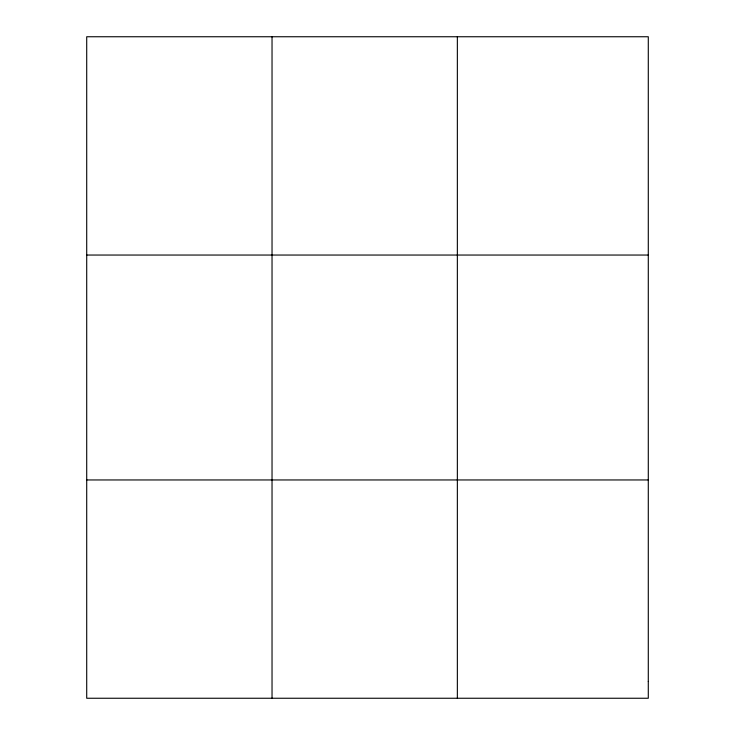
<?xml version="1.0" encoding="UTF-8"?>
<svg xmlns="http://www.w3.org/2000/svg" width="735" height="735" viewBox="0 0 735 735"><rect width="100%" height="100%" fill="white"/><g stroke="black" fill="none" stroke-linecap="round" stroke-linejoin="round"><path stroke-width="1.1" d="M272.033 698.25L272.033 36.75M457.354 698.25L457.354 36.75M86.712 255.045L648.288 255.045M86.712 479.955L648.288 479.955M648.288 681.455L648.288 698.25L86.712 698.25L86.712 36.75L648.288 36.75L648.288 681.455"/></g></svg>
